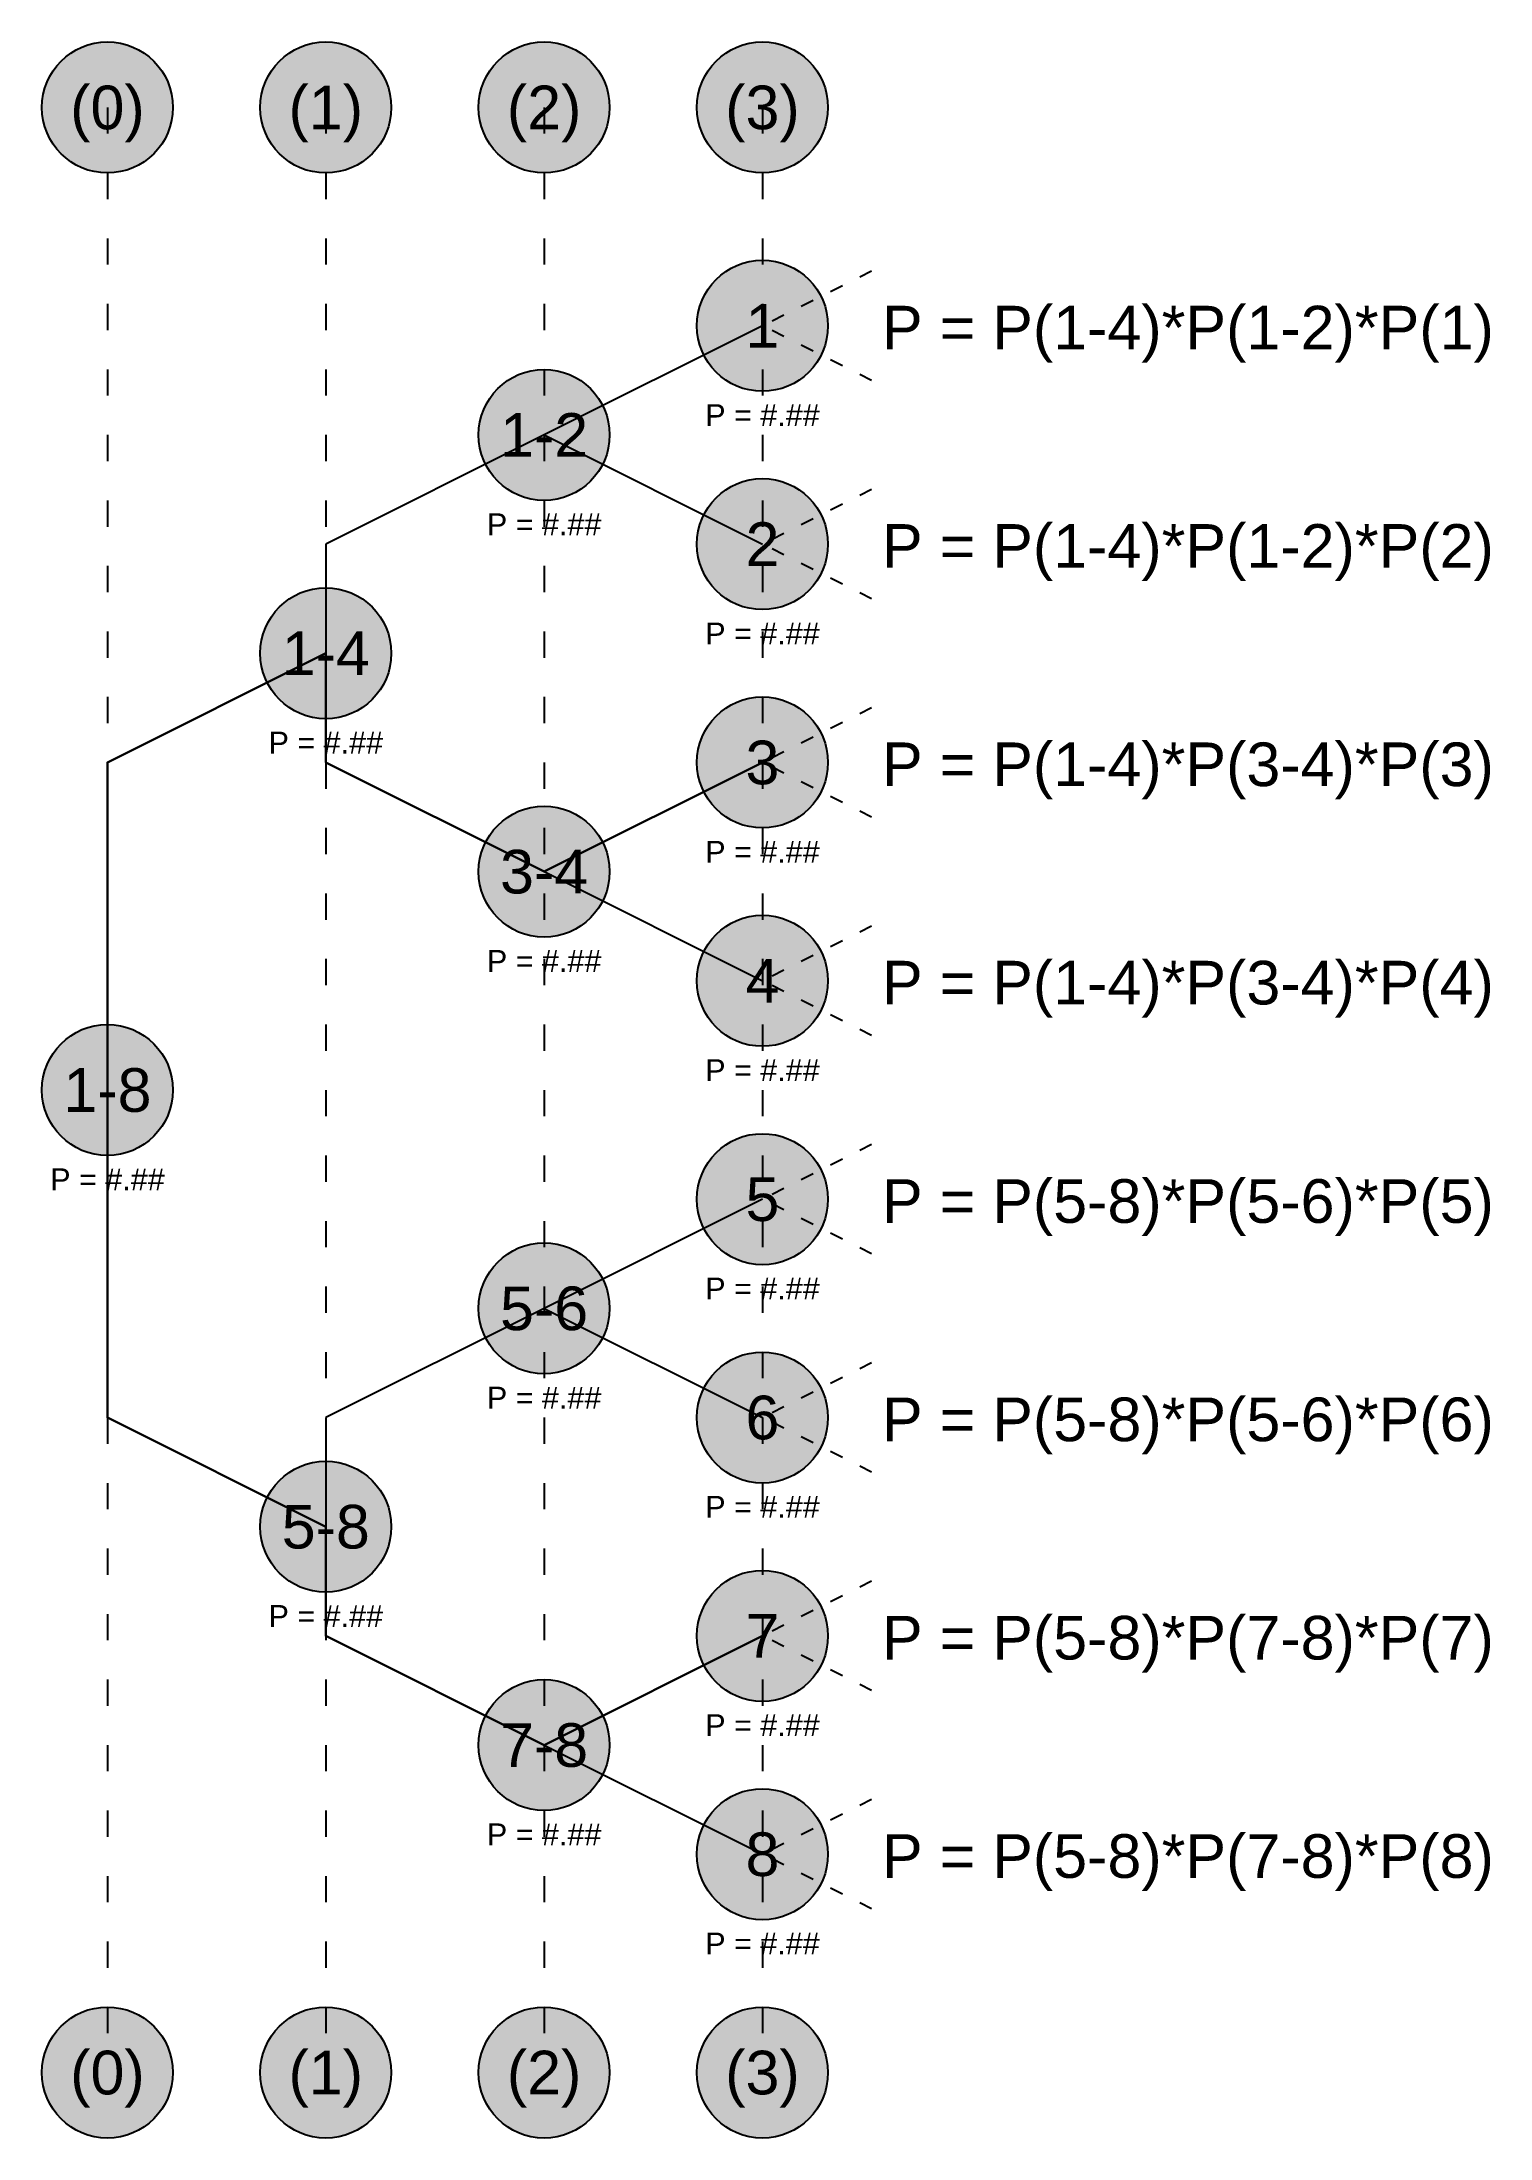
# Model space of a CAD drawing. Header units: millimetres. Extents: x 940 to 2267, y 40 to 1960.
import ezdxf
from ezdxf.enums import TextEntityAlignment as Align

# ---------------------------------------------------------------- set-up
doc = ezdxf.new("R2010")
doc.units = ezdxf.units.MM
doc.linetypes.add('ACAD_ISO03W100', pattern=[30, 12, -18])
doc.styles.add('ARIAL', font='arial.ttf')
doc.styles.get("Standard").update_dxf_attribs({"font": 'arial.ttf'})

# ---------------------------------------------------------------- blocks, each defined once
blk = doc.blocks.new('GRUPA')
at = {"lineweight": -2, "true_color": 0xfcfcfc}
h = blk.add_hatch(color=7, dxfattribs=at)
h.dxf.hatch_style = 1
edge = h.paths.add_edge_path()
edge.add_arc((0, 0), 150, 0, 360)
at = {"color": 0, "linetype": 'ByBlock', "lineweight": -2}
blk.add_circle((0, 0), 150, dxfattribs=at)
at = {"color": 0, "lineweight": -2, "style": 'ARIAL'}
blk.add_attdef('GRUPA', text='', height=100, dxfattribs=at).set_placement((0, 0), align=Align.MIDDLE_CENTER)

msp = doc.modelspace()

# ---------------------------------------------------------------- linework, layer by layer
at = {"linetype": 'ACAD_ISO03W100', "ltscale": 2}
for p, q in [((1000, 1900), (1000, 100)), ((1200, 1900), (1200, 100)), ((1400, 1900), (1400, 100)), ((1600, 1900), (1600, 100))]:
    msp.add_line(p, q, dxfattribs=at)
at = {"linetype": 'ACAD_ISO03W100'}
for p, q in [((1700, 1750), (1600, 1700)), ((1700, 1650), (1600, 1700)), ((1700, 1550), (1600, 1500)), ((1700, 1450), (1600, 1500)), ((1700, 1350), (1600, 1300)), ((1700, 1250), (1600, 1300)), ((1700, 1150), (1600, 1100)), ((1700, 1050), (1600, 1100)), ((1700, 950), (1600, 900)), ((1700, 850), (1600, 900)), ((1700, 750), (1600, 700)), ((1700, 650), (1600, 700)), ((1700, 550), (1600, 500)), ((1700, 450), (1600, 500)), ((1700, 350), (1600, 300)), ((1700, 250), (1600, 300))]:
    msp.add_line(p, q, dxfattribs=at)
for p, q in [((1600, 1700), (1400, 1600)), ((1400, 1600), (1200, 1500)), ((1400, 1600), (1600, 1500)), ((1200, 1500), (1200, 1300)), ((1200, 1400), (1000, 1300)), ((1000, 700), (1000, 1300)), ((1200, 1300), (1400, 1200)), ((1600, 1300), (1400, 1200)), ((1400, 1200), (1600, 1100)), ((1600, 900), (1400, 800)), ((1400, 800), (1200, 700)), ((1400, 800), (1600, 700)), ((1000, 700), (1200, 600)), ((1200, 700), (1200, 500)), ((1200, 500), (1400, 400)), ((1600, 500), (1400, 400)), ((1400, 400), (1600, 300))]:
    msp.add_line(p, q)
at = {"color": 152, "lineweight": 30, "true_color": 0x2776bb}
msp.add_lwpolyline([(1000, 1000), (1000, 1300), (1200, 1400), (1200, 1300), (1400, 1200), (1600, 1300)], dxfattribs=at)
at = {"color": 240, "lineweight": 30, "true_color": 0xed1f24}
msp.add_lwpolyline([(1000, 1000), (1000, 700), (1200, 600), (1200, 500), (1400, 400), (1600, 500)], dxfattribs=at)

# ---------------------------------------------------------------- block references
at = {"linetype": 'Continuous', "ltscale": 0.1}
ref = msp.add_blockref('GRUPA', (1000, 1900), dxfattribs=dict(at, xscale=0.4, yscale=0.4, zscale=0.4))
ref.add_attrib('GRUPA', '(0)', dxfattribs={"color": 0, "height": 40, "style": 'ARIAL'}).set_placement((1000, 1900), align=Align.MIDDLE_CENTER)
ref = msp.add_blockref('GRUPA', (1200, 1900), dxfattribs=dict(at, xscale=0.4, yscale=0.4, zscale=0.4))
ref.add_attrib('GRUPA', '(1)', dxfattribs={"color": 0, "height": 40, "style": 'ARIAL'}).set_placement((1200, 1900), align=Align.MIDDLE_CENTER)
ref = msp.add_blockref('GRUPA', (1400, 1900), dxfattribs=dict(at, xscale=0.4, yscale=0.4, zscale=0.4))
ref.add_attrib('GRUPA', '(2)', dxfattribs={"color": 0, "height": 40, "style": 'ARIAL'}).set_placement((1400, 1900), align=Align.MIDDLE_CENTER)
ref = msp.add_blockref('GRUPA', (1600, 1900), dxfattribs=dict(at, xscale=0.4, yscale=0.4, zscale=0.4))
ref.add_attrib('GRUPA', '(3)', dxfattribs={"color": 0, "height": 40, "style": 'ARIAL'}).set_placement((1600, 1900), align=Align.MIDDLE_CENTER)
ref = msp.add_blockref('GRUPA', (1600, 1700), dxfattribs=dict(at, xscale=0.4, yscale=0.4, zscale=0.4))
ref.add_attrib('GRUPA', '1', dxfattribs={"color": 0, "height": 40, "style": 'ARIAL'}).set_placement((1600, 1700), align=Align.MIDDLE_CENTER)
ref = msp.add_blockref('GRUPA', (1400, 1600), dxfattribs=dict(at, xscale=0.4, yscale=0.4, zscale=0.4))
ref.add_attrib('GRUPA', '1-2', dxfattribs={"color": 0, "height": 40, "style": 'ARIAL'}).set_placement((1400, 1600), align=Align.MIDDLE_CENTER)
ref = msp.add_blockref('GRUPA', (1600, 1500), dxfattribs=dict(at, xscale=0.4, yscale=0.4, zscale=0.4))
ref.add_attrib('GRUPA', '2', dxfattribs={"color": 0, "height": 40, "style": 'ARIAL'}).set_placement((1600, 1500), align=Align.MIDDLE_CENTER)
ref = msp.add_blockref('GRUPA', (1200, 1400), dxfattribs=dict(at, xscale=0.4, yscale=0.4, zscale=0.4))
ref.add_attrib('GRUPA', '1-4', dxfattribs={"color": 0, "height": 40, "style": 'ARIAL'}).set_placement((1200, 1400), align=Align.MIDDLE_CENTER)
ref = msp.add_blockref('GRUPA', (1600, 1300), dxfattribs=dict(at, xscale=0.4, yscale=0.4, zscale=0.4))
ref.add_attrib('GRUPA', '3', dxfattribs={"color": 0, "height": 40, "style": 'ARIAL'}).set_placement((1600, 1300), align=Align.MIDDLE_CENTER)
ref = msp.add_blockref('GRUPA', (1400, 1200), dxfattribs=dict(at, xscale=0.4, yscale=0.4, zscale=0.4))
ref.add_attrib('GRUPA', '3-4', dxfattribs={"color": 0, "height": 40, "style": 'ARIAL'}).set_placement((1400, 1200), align=Align.MIDDLE_CENTER)
ref = msp.add_blockref('GRUPA', (1600, 1100), dxfattribs=dict(at, xscale=0.4, yscale=0.4, zscale=0.4))
ref.add_attrib('GRUPA', '4', dxfattribs={"color": 0, "height": 40, "style": 'ARIAL'}).set_placement((1600, 1100), align=Align.MIDDLE_CENTER)
ref = msp.add_blockref('GRUPA', (1000, 1000), dxfattribs=dict(at, xscale=0.4, yscale=0.4, zscale=0.4))
ref.add_attrib('GRUPA', '1-8', dxfattribs={"color": 0, "height": 40, "style": 'ARIAL'}).set_placement((1000, 1000), align=Align.MIDDLE_CENTER)
ref = msp.add_blockref('GRUPA', (1600, 900), dxfattribs=dict(at, xscale=0.4, yscale=0.4, zscale=0.4))
ref.add_attrib('GRUPA', '5', dxfattribs={"color": 0, "height": 40, "style": 'ARIAL'}).set_placement((1600, 900), align=Align.MIDDLE_CENTER)
ref = msp.add_blockref('GRUPA', (1400, 800), dxfattribs=dict(at, xscale=0.4, yscale=0.4, zscale=0.4))
ref.add_attrib('GRUPA', '5-6', dxfattribs={"color": 0, "height": 40, "style": 'ARIAL'}).set_placement((1400, 800), align=Align.MIDDLE_CENTER)
ref = msp.add_blockref('GRUPA', (1600, 700), dxfattribs=dict(at, xscale=0.4, yscale=0.4, zscale=0.4))
ref.add_attrib('GRUPA', '6', dxfattribs={"color": 0, "height": 40, "style": 'ARIAL'}).set_placement((1600, 700), align=Align.MIDDLE_CENTER)
ref = msp.add_blockref('GRUPA', (1200, 600), dxfattribs=dict(at, xscale=0.4, yscale=0.4, zscale=0.4))
ref.add_attrib('GRUPA', '5-8', dxfattribs={"color": 0, "height": 40, "style": 'ARIAL'}).set_placement((1200, 600), align=Align.MIDDLE_CENTER)
ref = msp.add_blockref('GRUPA', (1600, 500), dxfattribs=dict(at, xscale=0.4, yscale=0.4, zscale=0.4))
ref.add_attrib('GRUPA', '7', dxfattribs={"color": 0, "height": 40, "style": 'ARIAL'}).set_placement((1600, 500), align=Align.MIDDLE_CENTER)
ref = msp.add_blockref('GRUPA', (1400, 400), dxfattribs=dict(at, xscale=0.4, yscale=0.4, zscale=0.4))
ref.add_attrib('GRUPA', '7-8', dxfattribs={"color": 0, "height": 40, "style": 'ARIAL'}).set_placement((1400, 400), align=Align.MIDDLE_CENTER)
ref = msp.add_blockref('GRUPA', (1600, 300), dxfattribs=dict(at, xscale=0.4, yscale=0.4, zscale=0.4))
ref.add_attrib('GRUPA', '8', dxfattribs={"color": 0, "height": 40, "style": 'ARIAL'}).set_placement((1600, 300), align=Align.MIDDLE_CENTER)
ref = msp.add_blockref('GRUPA', (1000, 100), dxfattribs=dict(at, xscale=0.4, yscale=0.4, zscale=0.4))
ref.add_attrib('GRUPA', '(0)', dxfattribs={"color": 0, "height": 40, "style": 'ARIAL'}).set_placement((1000, 100), align=Align.MIDDLE_CENTER)
ref = msp.add_blockref('GRUPA', (1200, 100), dxfattribs=dict(at, xscale=0.4, yscale=0.4, zscale=0.4))
ref.add_attrib('GRUPA', '(1)', dxfattribs={"color": 0, "height": 40, "style": 'ARIAL'}).set_placement((1200, 100), align=Align.MIDDLE_CENTER)
ref = msp.add_blockref('GRUPA', (1400, 100), dxfattribs=dict(at, xscale=0.4, yscale=0.4, zscale=0.4))
ref.add_attrib('GRUPA', '(2)', dxfattribs={"color": 0, "height": 40, "style": 'ARIAL'}).set_placement((1400, 100), align=Align.MIDDLE_CENTER)
ref = msp.add_blockref('GRUPA', (1600, 100), dxfattribs=dict(at, xscale=0.4, yscale=0.4, zscale=0.4))
ref.add_attrib('GRUPA', '(3)', dxfattribs={"color": 0, "height": 40, "style": 'ARIAL'}).set_placement((1600, 100), align=Align.MIDDLE_CENTER)

# ---------------------------------------------------------------- texts
for s, width, gutter_width, insert, char_height, attachment_point in [('\\A1;{\\fArial|b0|i0|c238|p34;P = P(1-4)*P(1-2)*P(1)}', 558.899, 8, (1709.5, 1692.3), 40, 4), ('\\A1;{\\fArial|b0|i0|c238|p34;P = #.##}', 118.679, 4, (1600, 1618.2), 20, 5), ('\\A1;{\\fArial|b0|i0|c238|p34;P = #.##}', 118.679, 4, (1400, 1518.2), 20, 5), ('\\A1;{\\fArial|b0|i0|c238|p34;P = P(1-4)*P(1-2)*P(2)}', 558.899, 8, (1709.5, 1492.3), 40, 4), ('\\A1;{\\fArial|b0|i0|c238|p34;P = #.##}', 118.679, 4, (1600, 1418.2), 20, 5), ('\\A1;{\\fArial|b0|i0|c238|p34;P = #.##}', 118.679, 4, (1200, 1318.2), 20, 5), ('\\A1;{\\fArial|b0|i0|c238|p34;P = P(1-4)*P(3-4)*P(3)}', 558.899, 8, (1709.5, 1292.3), 40, 4), ('\\A1;{\\fArial|b0|i0|c238|p34;P = #.##}', 118.679, 4, (1600, 1218.2), 20, 5), ('\\A1;{\\fArial|b0|i0|c238|p34;P = #.##}', 118.679, 4, (1400, 1118.2), 20, 5), ('\\A1;{\\fArial|b0|i0|c238|p34;P = P(1-4)*P(3-4)*P(4)}', 558.899, 8, (1709.5, 1092.3), 40, 4), ('\\A1;{\\fArial|b0|i0|c238|p34;P = #.##}', 118.679, 4, (1600, 1018.2), 20, 5), ('\\A1;{\\fArial|b0|i0|c238|p34;P = #.##}', 118.679, 4, (1000, 918.2), 20, 5), ('\\A1;{\\fArial|b0|i0|c238|p34;P = P(5-8)*P(5-6)*P(5)}', 558.899, 8, (1709.5, 892.3), 40, 4), ('\\A1;{\\fArial|b0|i0|c238|p34;P = #.##}', 118.679, 4, (1600, 818.2), 20, 5), ('\\A1;{\\fArial|b0|i0|c238|p34;P = #.##}', 118.679, 4, (1400, 718.2), 20, 5), ('\\A1;{\\fArial|b0|i0|c238|p34;P = P(5-8)*P(5-6)*P(6)}', 558.899, 8, (1709.5, 692.3), 40, 4), ('\\A1;{\\fArial|b0|i0|c238|p34;P = #.##}', 118.679, 4, (1600, 618.2), 20, 5), ('\\A1;{\\fArial|b0|i0|c238|p34;P = #.##}', 118.679, 4, (1200, 518.2), 20, 5), ('\\A1;{\\fArial|b0|i0|c238|p34;P = P(5-8)*P(7-8)*P(7)}', 558.899, 8, (1709.5, 492.3), 40, 4), ('\\A1;{\\fArial|b0|i0|c238|p34;P = #.##}', 118.679, 4, (1600, 418.2), 20, 5), ('\\A1;{\\fArial|b0|i0|c238|p34;P = #.##}', 118.679, 4, (1400, 318.2), 20, 5), ('\\A1;{\\fArial|b0|i0|c238|p34;P = P(5-8)*P(7-8)*P(8)}', 558.899, 8, (1709.5, 292.3), 40, 4), ('\\A1;{\\fArial|b0|i0|c238|p34;P = #.##}', 118.679, 4, (1600, 218.2), 20, 5)]:
    msp.add_mtext_dynamic_manual_height_columns(s, width=width, gutter_width=gutter_width, heights=[0], dxfattribs=dict(insert=insert, char_height=char_height, attachment_point=attachment_point))

doc.saveas('drawing.dxf')
